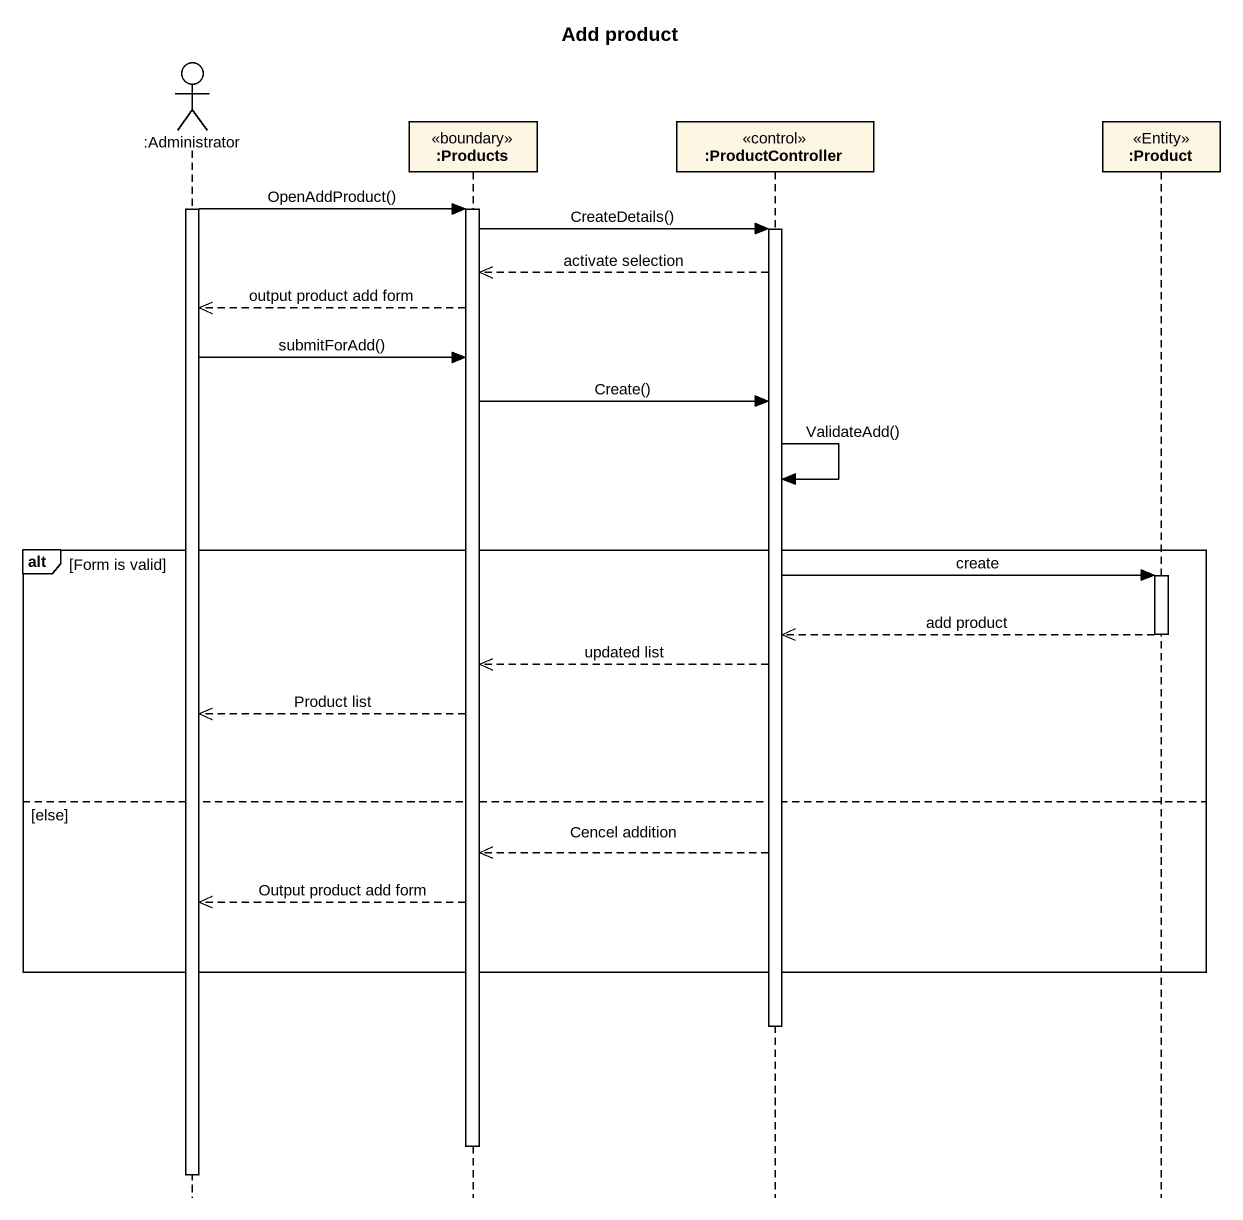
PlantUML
@startuml
title Add product
hide footbox
actor ":Administrator" as Administrator
participant ":Products" as Products <<boundary>>
participant ":ProductController" as ProductController <<control>>
participant ":Product" as Product <<Entity>>

activate Administrator
Administrator -> Products : OpenAddProduct()
activate Products
Products -> ProductController : CreateDetails()
activate ProductController
ProductController -->> Products : activate selection
Products -->> Administrator : output product add form
Administrator -> Products : submitForAdd()
Products -> ProductController : Create()
ProductController -> ProductController : ValidateAdd()
alt Form is valid
  ProductController -> Product : create
  activate Product
  Product -->> ProductController : add product
  deactivate Product
  ProductController -->> Products : updated list
  Products -->> Administrator : Product list
else else
  ProductController -->> Products : Cencel addition
  Products -->> Administrator : Output product add form
end
deactivate ProductController
deactivate Products
deactivate Administrator
@enduml
